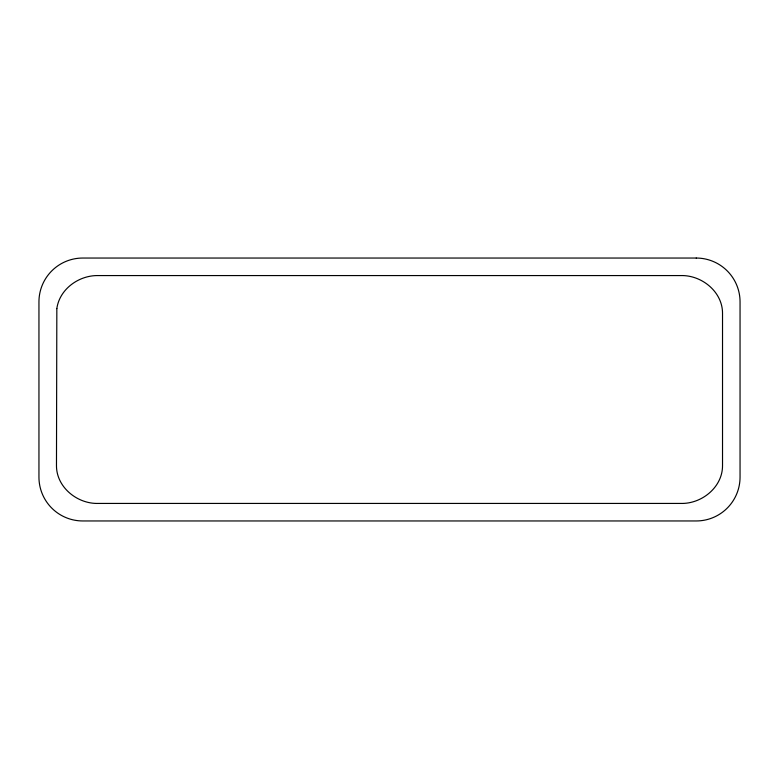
<?xml version="1.0" encoding="UTF-8"?>
<svg xmlns="http://www.w3.org/2000/svg" width="779" height="779" viewBox="0 0 779 779"><rect width="100%" height="100%" fill="white"/><g stroke="black" fill="none" stroke-linecap="round" stroke-linejoin="round"><path stroke-width="1.17" d="M56.838 308.591L56.477 465.452C56.273 487.128 77.248 503.994 98.105 503.429L680.895 503.429C701.752 503.994 722.727 487.128 722.523 465.452L722.523 313.548C722.727 291.872 701.752 275.006 680.895 275.571L98.105 275.571C78.952 275.221 59.555 289.028 56.838 308.591M696.231 258.044L82.769 258.044A43.819 43.819 0 0 0 38.95 301.863L38.95 477.137A43.819 43.819 0 0 0 82.769 520.956L696.231 520.956A43.819 43.819 0 0 0 740.05 477.137L740.05 301.863A43.819 43.819 0 0 0 696.231 258.044"/></g></svg>
